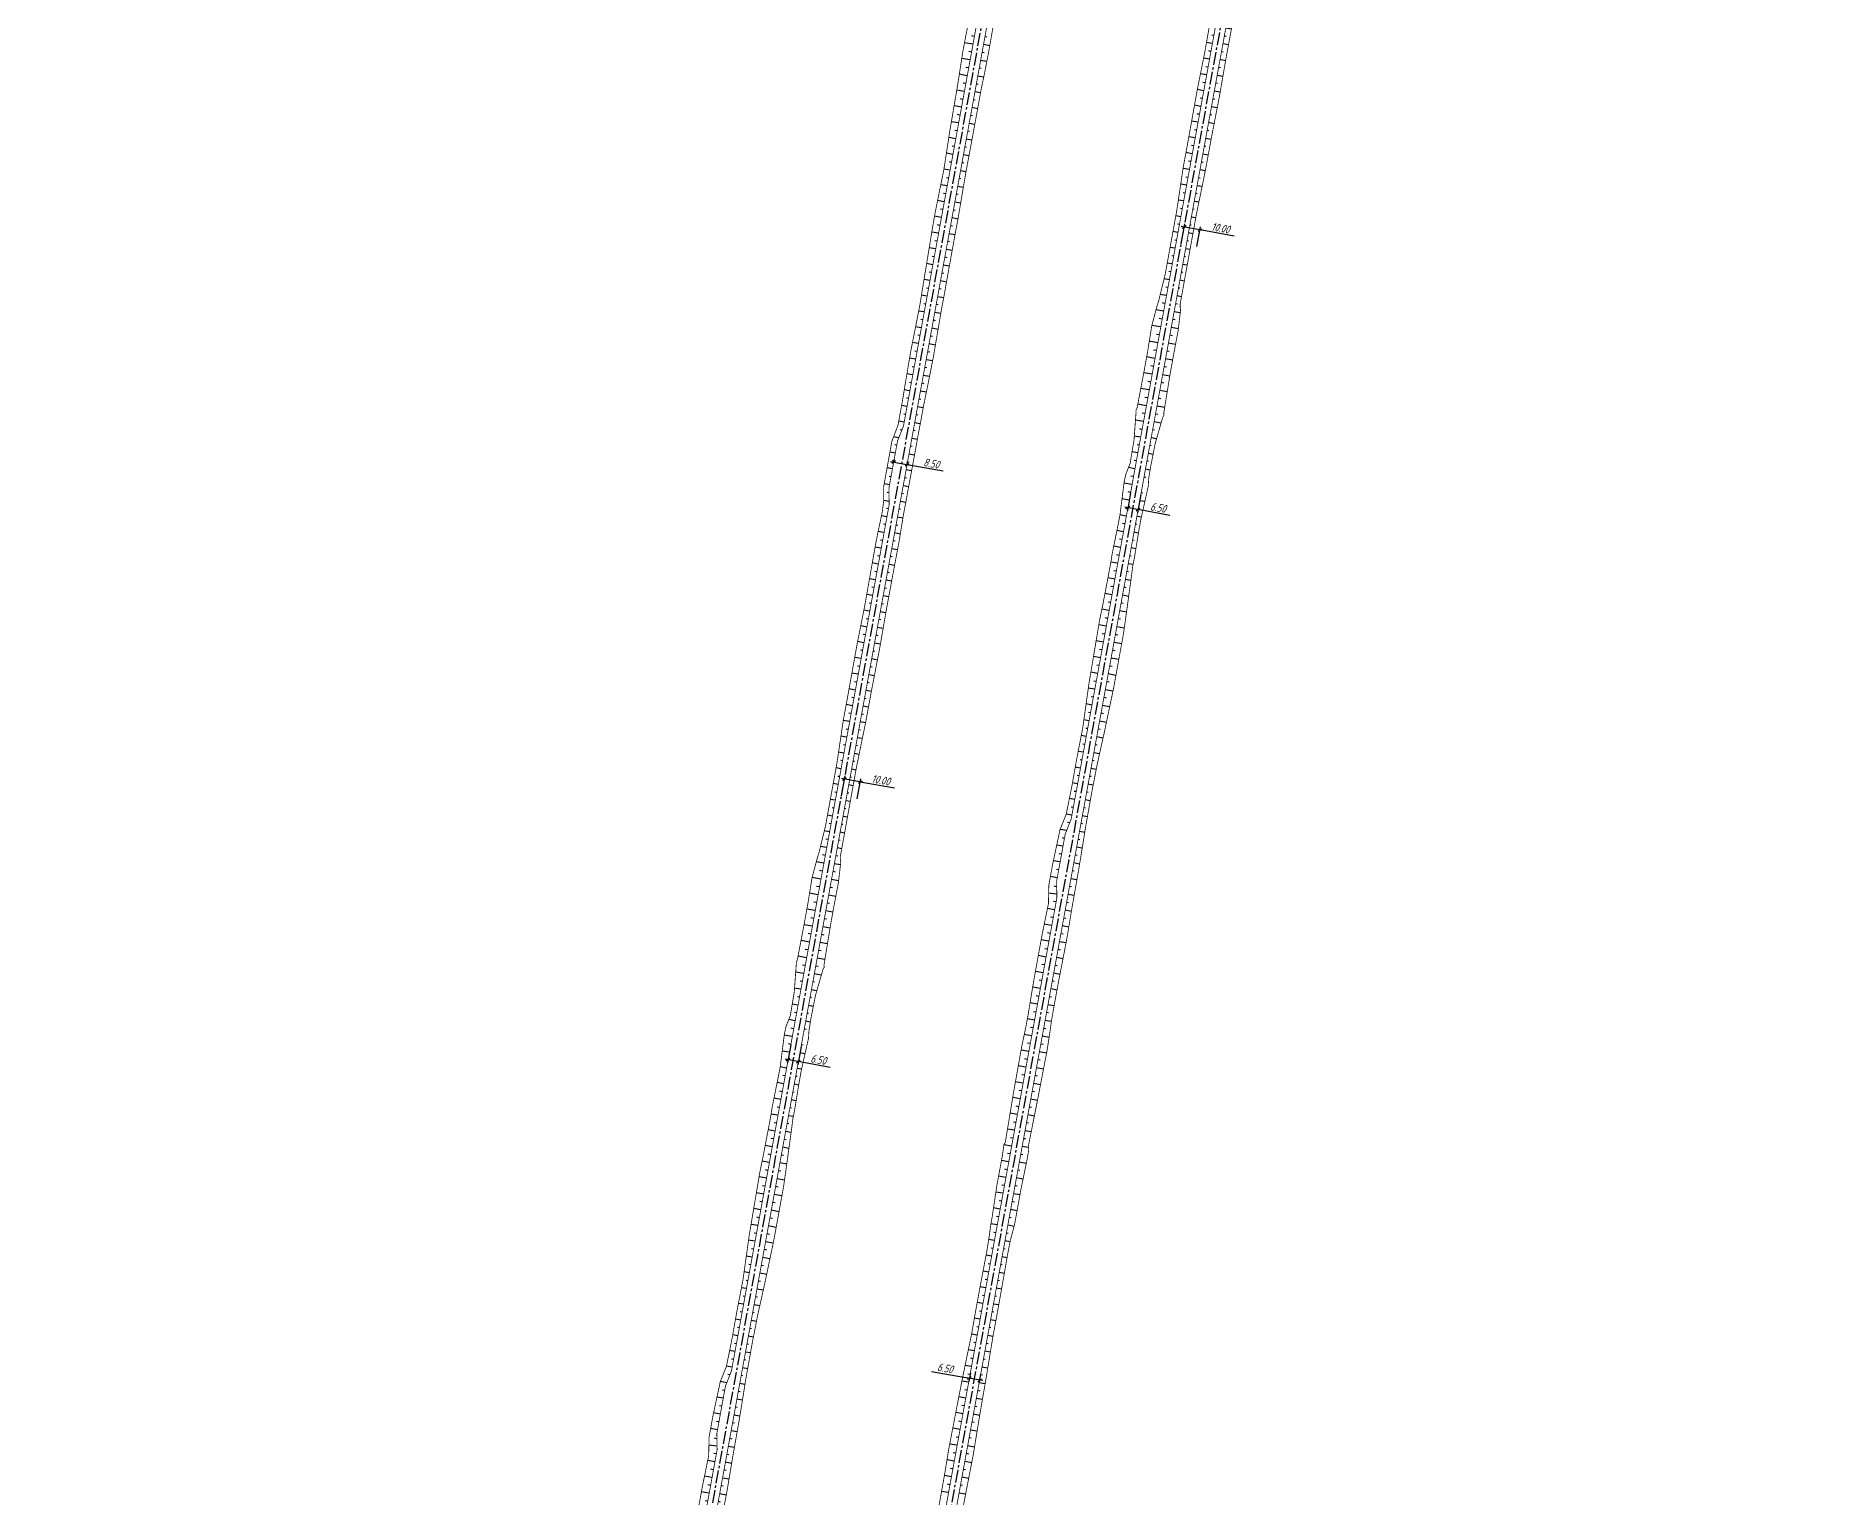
# Model space of a CAD drawing. Extents: x 5370511 to 5386565, y 1010429 to 1053793.
# Drawn here: x 5380087 to 5381201, y 1035850 to 1036763 of the extents above; entities that cross this region are included whole.
import ezdxf

# ---------------------------------------------------------------- set-up
doc = ezdxf.new("R2010")
doc.units = 0
doc.header["$PDMODE"] = 32
doc.header["$PDSIZE"] = 0.3
doc.linetypes.add('CONTI', pattern=[0])
doc.linetypes.add('осевая2', pattern=[12.5, 8, -1.5, 1.5, -1.5])
doc.layers.get('0').update_dxf_attribs({"linetype": 'CONTINUOUS'})
doc.layers.get('DEFPOINTS').update_dxf_attribs({"linetype": 'CONTINUOUS'})
for name, color, linetype in [('АД_ось', 7, 'CONTINUOUS'), ('АД_откосы', 7, 'CONTINUOUS'), ('АД_размеры', 7, 'CONTI')]:
    doc.layers.add(name, color=color, linetype=linetype)
doc.styles.add('ГОСТ', font='gost_ful.shx', dxfattribs={"oblique": 15})
doc.dimstyles.new('Модель М1000-Генплан', dxfattribs={"dimtxt": 1.25, "dimasz": 1, "dimexe": 0.5, "dimexo": 0, "dimgap": 0.5, "dimtad": 1, "dimzin": 0, "dimdsep": 46, "dimtxsty": 'ГОСТ', "dimblk": 'OBLIQUE', "dimcen": 0.09, "dimdle": 0.5, "dimaunit": 1, "dimadec": 0, "dimazin": 0, "dimtfac": 1, "dimtofl": 0, "dimtmove": 1, "dimatfit": 3, "dimldrblk": 'NONE', "dimfxl": 0.18, "dimtfill": 1, "dimtolj": 1, "dimtzin": 0, "dimarcsym": 0})

# ---------------------------------------------------------------- blocks, each defined once
blk = doc.blocks.new('_Oblique')
at = {"color": 0, "linetype": 'ByBlock', "lineweight": -2}
blk.add_line((-0.5, -0.5), (0.5, 0.5), dxfattribs=at)
blk = doc.blocks.new('*D26')
at = {"layer": 'DEFPOINTS', "color": 0, "lineweight": 15, "transparency": 16777216}
for p in [(5380670.8, 1035924.3), (5380671.4, 1035927.7), (5380677.8, 1035926.6)]:
    blk.add_point(p, dxfattribs=at)
at = {"layer": 'АД_размеры', "color": 0, "lineweight": -2, "transparency": 16777216}
for p, q in [((5380647.1, 1035928.6), (5380670.8, 1035924.3)), ((5380679.2, 1035922.8), (5380668.8, 1035924.6)), ((5380671.4, 1035927.7), (5380670.4, 1035922.3)), ((5380677.8, 1035926.6), (5380676.8, 1035921.2))]:
    blk.add_line(p, q, dxfattribs=at)
at = {"layer": 'АД_размеры', "color": 0, "lineweight": -2, "transparency": 16777216, "xscale": 2, "yscale": 2, "zscale": 2}
for p, rotation in [((5380670.8, 1035924.3), 169.6792542673981), ((5380677.2, 1035923.1), 349.6792542673981)]:
    blk.add_blockref('_Oblique', p, dxfattribs=dict(at, rotation=rotation))
at = {"layer": 'АД_размеры', "color": 0, "lineweight": 15, "transparency": 16777216, "insert": (5380655.7, 1035930.6), "char_height": 5, "attachment_point": 5, "rotation": 349.6793, "style": 'ГОСТ', "bg_fill": 3, "box_fill_scale": 1.1, "bg_fill_color": 256, "bg_fill_true_color": 13158600, "bg_fill_transparency": 0}
blk.add_mtext('\\A1;6.50', dxfattribs=at)
blk = doc.blocks.new('_None')
blk = doc.blocks.new('*D28')
at = {"layer": 'DEFPOINTS', "color": 0, "lineweight": 15, "transparency": 16777216}
for p in [(5380771.5, 1036477.4), (5380769.8, 1036468)]:
    blk.add_point(p, dxfattribs=at)
at = {"layer": 'АД_размеры', "color": 0, "lineweight": -2, "transparency": 16777216}
for p, q in [((5380771.5, 1036477.4), (5380769.5, 1036466)), ((5380777.9, 1036476.3), (5380775.9, 1036464.9)), ((5380778.2, 1036466.5), (5380767.9, 1036468.4)), ((5380796.1, 1036463.2), (5380776.2, 1036466.9))]:
    blk.add_line(p, q, dxfattribs=at)
at = {"layer": 'АД_размеры', "color": 0, "lineweight": -2, "transparency": 16777216, "xscale": 2, "yscale": 2, "zscale": 2, "rotation": 169.6792542663886}
blk.add_blockref('_Oblique', (5380769.8, 1036468), dxfattribs=at)
at = {"layer": 'АД_размеры', "color": 0, "lineweight": 15, "transparency": 16777216, "insert": (5380788.8, 1036468.1), "char_height": 5, "attachment_point": 5, "rotation": 349.6793, "style": 'ГОСТ', "bg_fill": 3, "box_fill_scale": 1.1, "bg_fill_color": 256, "bg_fill_true_color": 13158600, "bg_fill_transparency": 0}
blk.add_mtext('\\A1;6.50', dxfattribs=at)
at = {"layer": 'DEFPOINTS', "color": 0, "lineweight": 15, "transparency": 16777216}
blk.add_point((5380777.9, 1036476.3), dxfattribs=at)
at = {"layer": 'АД_размеры', "color": 0, "lineweight": -2, "transparency": 16777216, "xscale": 2, "yscale": 2, "zscale": 2, "rotation": 349.6792542663886}
blk.add_blockref('_Oblique', (5380776.2, 1036466.9), dxfattribs=at)
blk = doc.blocks.new('*D29')
at = {"layer": 'DEFPOINTS', "color": 0, "lineweight": 15, "transparency": 16777216}
for p in [(5380805, 1036643.3), (5380803.1, 1036632.9), (5380813, 1036631.1)]:
    blk.add_point(p, dxfattribs=at)
at = {"layer": 'АД_размеры', "color": 0, "lineweight": -2, "transparency": 16777216}
for p, q in [((5380803.1, 1036632.9), (5380805.4, 1036645.3)), ((5380816.8, 1036641.1), (5380803.1, 1036643.7)), ((5380813, 1036631.1), (5380815.2, 1036643.5)), ((5380836.2, 1036637.6), (5380814.9, 1036641.5))]:
    blk.add_line(p, q, dxfattribs=at)
at = {"layer": 'АД_размеры', "color": 0, "lineweight": -2, "transparency": 16777216, "xscale": 2, "yscale": 2, "zscale": 2, "rotation": 169.6792542670765}
blk.add_blockref('_Oblique', (5380805, 1036643.3), dxfattribs=at)
at = {"layer": 'АД_размеры', "color": 0, "lineweight": 15, "transparency": 16777216, "insert": (5380827.8, 1036642.7), "char_height": 5, "attachment_point": 5, "rotation": 349.6793, "style": 'ГОСТ', "bg_fill": 3, "box_fill_scale": 1.1, "bg_fill_color": 256, "bg_fill_true_color": 13158600, "bg_fill_transparency": 0}
blk.add_mtext('\\A1;10.00', dxfattribs=at)
at = {"layer": 'АД_размеры', "color": 0, "lineweight": -2, "transparency": 16777216, "xscale": 2, "yscale": 2, "zscale": 2, "rotation": 349.6792542670765}
blk.add_blockref('_Oblique', (5380814.9, 1036641.5), dxfattribs=at)
blk = doc.blocks.new('*D30')
at = {"layer": 'DEFPOINTS', "color": 0, "lineweight": 15, "transparency": 16777216}
for p in [(5380835.8, 1036841.3), (5380844.1, 1036839.7), (5380844.1, 1036839.7)]:
    blk.add_point(p, dxfattribs=at)
at = {"layer": 'АД_размеры', "color": 0, "lineweight": -2, "transparency": 16777216}
for p, q in [((5380835.8, 1036841.3), (5380836.1, 1036843.2)), ((5380833.8, 1036841.6), (5380846.1, 1036839.4)), ((5380844.1, 1036839.7), (5380844.5, 1036841.7)), ((5380866.7, 1036835.6), (5380844.1, 1036839.7))]:
    blk.add_line(p, q, dxfattribs=at)
at = {"layer": 'АД_размеры', "color": 0, "lineweight": -2, "transparency": 16777216, "xscale": 2, "yscale": 2, "zscale": 2}
for p, rotation in [((5380835.8, 1036841.3), 169.679254267393), ((5380844.1, 1036839.7), 349.679254267393)]:
    blk.add_blockref('_Oblique', p, dxfattribs=dict(at, rotation=rotation))
at = {"layer": 'АД_размеры', "color": 0, "lineweight": 15, "transparency": 16777216, "insert": (5380859.4, 1036840.5), "char_height": 5, "attachment_point": 5, "rotation": 349.6793, "style": 'ГОСТ', "bg_fill": 3, "box_fill_scale": 1.1, "bg_fill_color": 256, "bg_fill_true_color": 13158600, "bg_fill_transparency": 0}
blk.add_mtext('\\A1;8.50', dxfattribs=at)
blk = doc.blocks.new('ад_откосы')
at = {"layer": 'АД_ось', "color": 253, "linetype": 'осевая2'}
blk.add_lwpolyline([(5380299.712, 1034369.147), (5380299.712, 1034473.396), (5380299.712, 1034473.396, -0.15024045), (5380325.616, 1034557.659), (5380325.616, 1034557.659), (5380443.947, 1034731.93), (5380443.947, 1034731.93, 0.1044696), (5380467.424, 1034789.318), (5380467.424, 1034789.318), (5381039.51, 1037930.841), (5381039.51, 1037930.841, -0.41477634), (5381074.457, 1037954.97), (5381074.457, 1037954.97), (5382316.151, 1037726.387)], format="xyb", dxfattribs=at)
at = {"layer": 'АД_откосы', "color": 253, "const_width": 0.5}
for points in [[(5380644.849, 1035781.761), (5380725.47, 1036224.48), (5380725.294, 1036234.677), (5380730.669, 1036264.191), (5380734.428, 1036273.671), (5380832.966, 1036814.772), (5380832.789, 1036824.969), (5380838.164, 1036854.483), (5380841.923, 1036863.963), (5380940.461, 1037405.064), (5380940.285, 1037415.261), (5380945.659, 1037444.776), (5380949.419, 1037454.255), (5381036.313, 1037931.423, -0.41477634), (5381075.045, 1037958.167), (5381141.728, 1037945.891), (5381151.925, 1037946.047), (5381181.429, 1037940.616), (5381190.901, 1037936.839), (5381731.812, 1037837.262), (5381742.009, 1037837.419), (5381771.513, 1037831.987), (5381780.986, 1037828.21), (5382316.738, 1037729.576)], [(5380302.962, 1034369.147), (5380302.962, 1034473.396, -0.15024045), (5380328.304, 1034555.833), (5380446.636, 1034730.104, 0.1044696), (5380470.621, 1034788.736), (5381042.708, 1037930.259, -0.41477634), (5381073.868, 1037951.774), (5382315.561, 1037723.184)]]:
    blk.add_lwpolyline(points, format="xyb", dxfattribs=at)
for points in [[(5380663.963, 1035828.702), (5380670.744, 1035863.785), (5380673.087, 1035875.759), (5380677.521, 1035902.843), (5380681.015, 1035922.902), (5380685.389, 1035949.61), (5380687.743, 1035962.334), (5380691.264, 1035982.022), (5380694.626, 1036001.373), (5380696.365, 1036010.275), (5380698.873, 1036019.627), (5380699.364, 1036022.17), (5380702.921, 1036041.831), (5380706.77, 1036060.514), (5380707.755, 1036066.067), (5380707.879, 1036067.285), (5380707.587, 1036069.066), (5380713.664, 1036099.551), (5380719.307, 1036128.813), (5380719.344, 1036129.009), (5380721.193, 1036141.063), (5380722.109, 1036147.717), (5380724.113, 1036159), (5380726.436, 1036171.7), (5380731.525, 1036197.942), (5380734.88, 1036218.026), (5380739.243, 1036242.897), (5380741.637, 1036257.454), (5380743.198, 1036267.486), (5380747.784, 1036293.201), (5380748.476, 1036296.5), (5380750.728, 1036308.176), (5380755.157, 1036327.983), (5380760.939, 1036355.583), (5380767.108, 1036389.548), (5380769.34, 1036405.526), (5380769.411, 1036406.011), (5380772.187, 1036426.252), (5380772.824, 1036431.421), (5380773.793, 1036436.164), (5380776.784, 1036454.342), (5380777.983, 1036461.036), (5380782.539, 1036481.389), (5380782.542, 1036481.5), (5380782.857, 1036486.393), (5380783.982, 1036493.324), (5380786.877, 1036508.114), (5380791.617, 1036524.541), (5380792.384, 1036525.824), (5380792.232, 1036527.173), (5380796.364, 1036552.421), (5380798.333, 1036563.325), (5380801.251, 1036578.792), (5380802.726, 1036591.555), (5380802.475, 1036593.196), (5380802.487, 1036595.207), (5380812.588, 1036651.111), (5380818.067, 1036677.802), (5380820.335, 1036689.993), (5380821.794, 1036697.981), (5380827.204, 1036726.005), (5380831.233, 1036749.361), (5380834.871, 1036769.027), (5380839.16, 1036791.817), (5380841.776, 1036807.909), (5380849.165, 1036847.74), (5380850.671, 1036856.136), (5380854.596, 1036877.285), (5380856.545, 1036886.688), (5380860.513, 1036906.66), (5380865.61, 1036936.601), (5380867.4, 1036946.064), (5380868.946, 1036954.798), (5380874.399, 1036985.081), (5380876.07, 1036993.935), (5380880.794, 1037021.911), (5380883.661, 1037037.205), (5380885.015, 1037044.5), (5380890.472, 1037074.336), (5380892.37, 1037083.453), (5380894.831, 1037095.995), (5380899.618, 1037123.157)], [(5380649.462, 1035831.343), (5380655.718, 1035866.522), (5380657.655, 1035878.57), (5380657.723, 1035879.004), (5380662.8, 1035905.524), (5380666.716, 1035925.506), (5380672.213, 1035952.01), (5380674.429, 1035964.759), (5380678.048, 1035984.429), (5380681.718, 1036003.723), (5380683.131, 1036012.685), (5380684.48, 1036022.248), (5380685, 1036024.786), (5380687.949, 1036044.558), (5380691.4, 1036063.313), (5380692.217, 1036068.897), (5380692.333, 1036070.116), (5380693.255, 1036071.676), (5380698.311, 1036102.346), (5380703.546, 1036131.683), (5380706.094, 1036143.813), (5380707.352, 1036150.404), (5380709.193, 1036161.717), (5380711.332, 1036174.45), (5380716.117, 1036200.749), (5380720.192, 1036220.701), (5380720.435, 1036232.299), (5380722.755, 1036245.063), (5380727.443, 1036266.991), (5380731.288, 1036276.547), (5380735.122, 1036295.507), (5380735.67, 1036298.832), (5380737.759, 1036310.537), (5380741.607, 1036330.45), (5380745.528, 1036358.39), (5380752.099, 1036397.485), (5380754.317, 1036408.262), (5380754.413, 1036408.743), (5380758.232, 1036428.793), (5380759.176, 1036433.906), (5380759.915, 1036438.691), (5380763.571, 1036456.749), (5380764.877, 1036463.423), (5380767.49, 1036484.13), (5380767.51, 1036484.238), (5380768.567, 1036488.995), (5380771.208, 1036495.65), (5380773.675, 1036510.519), (5380774.916, 1036527.582), (5380774.918, 1036529.005), (5380775.544, 1036530.212), (5380780.317, 1036555.344), (5380782.281, 1036566.248), (5380784.78, 1036581.792), (5380788.104, 1036594.217), (5380789.165, 1036597.633), (5380793.174, 1036613.989), (5380800.323, 1036653.345), (5380804.337, 1036680.302), (5380806.604, 1036692.493), (5380813.089, 1036728.575), (5380817.728, 1036751.82), (5380821.216, 1036771.514), (5380824.608, 1036790.859), (5380825.324, 1036794.337), (5380828.648, 1036810.3), (5380829.467, 1036816.487), (5380829.53, 1036826.018), (5380834.618, 1036854.198), (5380838.475, 1036864.365), (5380841.275, 1036879.711), (5380842.819, 1036889.187), (5380846.188, 1036909.269), (5380852.07, 1036939.067), (5380855.044, 1036957.33), (5380860.029, 1036987.698), (5380861.572, 1036996.575), (5380867.177, 1037024.391), (5380869.557, 1037039.774), (5380870.659, 1037047.115), (5380875.766, 1037077.014), (5380879.154, 1037098.85), (5380879.2, 1037099.065), (5380884.384, 1037125.931)]]:
    blk.add_lwpolyline(points, dxfattribs=at)
at = {"layer": 'АД_откосы', "color": 253}
for points in [[(5380885.22, 1037102.33), (5380880.013, 1037103.279)], [(5380886.116, 1037107.249), (5380884.38, 1037107.565)], [(5380891.814, 1037102.262), (5380895.808, 1037101.535)], [(5380892.71, 1037107.181), (5380894.041, 1037106.939)], [(5380883.428, 1037092.492), (5380878.312, 1037093.424)], [(5380882.532, 1037087.573), (5380880.913, 1037087.868)], [(5380884.324, 1037097.411), (5380882.619, 1037097.722)], [(5380889.127, 1037087.505), (5380890.398, 1037087.274)], [(5380890.023, 1037092.424), (5380893.989, 1037091.702)], [(5380890.919, 1037097.343), (5380892.241, 1037097.102)], [(5380881.637, 1037082.654), (5380876.778, 1037083.539)], [(5380880.741, 1037077.735), (5380879.19, 1037078.017)], [(5380887.335, 1037077.667), (5380888.543, 1037077.447)], [(5380888.231, 1037082.586), (5380892.045, 1037081.891)], [(5380879.845, 1037072.816), (5380875.194, 1037073.663)], [(5380878.949, 1037067.897), (5380877.435, 1037068.172)], [(5380885.544, 1037067.829), (5380886.748, 1037067.609)], [(5380886.44, 1037072.748), (5380890.061, 1037072.088)], [(5380876.262, 1037053.139), (5380871.826, 1037053.947)], [(5380878.053, 1037062.978), (5380873.51, 1037063.805)], [(5380877.157, 1037058.058), (5380875.679, 1037058.328)], [(5380883.752, 1037057.991), (5380884.954, 1037057.772)], [(5380884.648, 1037062.91), (5380888.262, 1037062.251)], [(5380874.47, 1037043.301), (5380870.203, 1037044.078)], [(5380875.366, 1037048.22), (5380873.943, 1037048.479)], [(5380881.065, 1037043.233), (5380884.659, 1037042.579)], [(5380881.96, 1037048.152), (5380883.158, 1037047.934)], [(5380882.856, 1037053.071), (5380886.463, 1037052.415)], [(5380872.678, 1037033.463), (5380868.693, 1037034.189)], [(5380873.574, 1037038.382), (5380872.246, 1037038.624)], [(5380879.273, 1037033.395), (5380882.825, 1037032.748)], [(5380880.169, 1037038.314), (5380881.353, 1037038.098)], [(5380870.887, 1037023.625), (5380867.159, 1037024.303)], [(5380871.783, 1037028.544), (5380870.54, 1037028.77)], [(5380877.481, 1037023.557), (5380880.983, 1037022.919)], [(5380878.377, 1037028.476), (5380879.544, 1037028.263)], [(5380869.095, 1037013.787), (5380865.184, 1037014.499)], [(5380868.199, 1037008.867), (5380866.834, 1037009.116)], [(5380869.991, 1037018.706), (5380868.687, 1037018.943)], [(5380875.69, 1037013.719), (5380879.3, 1037013.061)], [(5380876.585, 1037018.638), (5380877.789, 1037018.419)], [(5380867.303, 1037003.948), (5380863.208, 1037004.694)], [(5380866.408, 1036999.029), (5380864.996, 1036999.286)], [(5380873.002, 1036998.961), (5380874.286, 1036998.728)], [(5380873.898, 1037003.88), (5380877.635, 1037003.2)], [(5380874.794, 1037008.8), (5380876.039, 1037008.573)], [(5380865.512, 1036994.11), (5380861.277, 1036994.881)], [(5380864.616, 1036989.191), (5380863.239, 1036989.442)], [(5380871.21, 1036989.123), (5380872.478, 1036988.892)], [(5380872.106, 1036994.042), (5380875.958, 1036993.341)], [(5380863.72, 1036984.272), (5380859.59, 1036985.024)], [(5380862.824, 1036979.353), (5380861.505, 1036979.593)], [(5380869.419, 1036979.285), (5380870.693, 1036979.053)], [(5380870.315, 1036984.204), (5380874.116, 1036983.512)], [(5380860.137, 1036964.596), (5380856.35, 1036965.285)], [(5380861.928, 1036974.434), (5380857.97, 1036975.155)], [(5380861.033, 1036969.515), (5380859.77, 1036969.745)], [(5380866.731, 1036964.528), (5380870.572, 1036963.828)], [(5380867.627, 1036969.447), (5380868.907, 1036969.214)], [(5380868.523, 1036974.366), (5380872.344, 1036973.67)], [(5380858.345, 1036954.757), (5380854.732, 1036955.415)], [(5380859.241, 1036959.676), (5380858.037, 1036959.896)], [(5380864.94, 1036954.69), (5380868.802, 1036953.986)], [(5380865.836, 1036959.608), (5380867.123, 1036959.374)], [(5380856.553, 1036944.919), (5380853.125, 1036945.544)], [(5380857.449, 1036949.838), (5380856.306, 1036950.046)], [(5380863.148, 1036944.851), (5380867.037, 1036944.143)], [(5380864.044, 1036949.77), (5380865.34, 1036949.534)], [(5380854.762, 1036935.081), (5380851.404, 1036935.692)], [(5380855.658, 1036940), (5380854.539, 1036940.204)], [(5380861.356, 1036935.013), (5380865.22, 1036934.31)], [(5380862.252, 1036939.932), (5380863.54, 1036939.698)], [(5380852.97, 1036925.243), (5380849.468, 1036925.881)], [(5380852.074, 1036920.324), (5380850.858, 1036920.545)], [(5380853.866, 1036930.162), (5380852.698, 1036930.374)], [(5380858.669, 1036920.256), (5380860.032, 1036920.008)], [(5380859.565, 1036925.175), (5380863.541, 1036924.451)], [(5380860.461, 1036930.094), (5380861.786, 1036929.853)], [(5380851.179, 1036915.405), (5380847.531, 1036916.069)], [(5380850.283, 1036910.486), (5380849.047, 1036910.711)], [(5380856.877, 1036910.418), (5380858.261, 1036910.166)], [(5380857.773, 1036915.337), (5380861.863, 1036914.592)], [(5380849.387, 1036905.566), (5380845.68, 1036906.241)], [(5380848.491, 1036900.647), (5380847.301, 1036900.864)], [(5380855.086, 1036900.579), (5380856.417, 1036900.337)], [(5380855.981, 1036905.499), (5380860.132, 1036904.743)], [(5380845.804, 1036885.89), (5380842.383, 1036886.513)], [(5380847.595, 1036895.728), (5380844.026, 1036896.378)], [(5380846.699, 1036890.809), (5380845.559, 1036891.017)], [(5380853.294, 1036890.741), (5380854.568, 1036890.509)], [(5380854.19, 1036895.66), (5380858.183, 1036894.933)], [(5380844.012, 1036876.052), (5380840.717, 1036876.652)], [(5380844.908, 1036880.971), (5380843.809, 1036881.171)], [(5380850.606, 1036875.984), (5380854.232, 1036875.324)], [(5380851.502, 1036880.903), (5380852.711, 1036880.683)], [(5380852.398, 1036885.822), (5380856.221, 1036885.126)], [(5380842.22, 1036866.214), (5380838.922, 1036866.814)], [(5380843.116, 1036871.133), (5380842.017, 1036871.333)], [(5380848.815, 1036866.146), (5380852.408, 1036865.492)], [(5380849.711, 1036871.065), (5380850.908, 1036870.847)], [(5380839.082, 1036856.557), (5380835.753, 1036857.164)], [(5380840.945, 1036861.364), (5380839.836, 1036861.566)], [(5380847.023, 1036856.308), (5380850.586, 1036855.659)], [(5380847.919, 1036861.227), (5380849.107, 1036861.01)], [(5380836.778, 1036846.876), (5380833.346, 1036847.501)], [(5380835.883, 1036841.957), (5380834.752, 1036842.163)], [(5380837.674, 1036851.795), (5380836.53, 1036852.003)], [(5380845.232, 1036846.469), (5380848.808, 1036845.818)], [(5380846.127, 1036851.389), (5380847.32, 1036851.171)], [(5380834.987, 1036837.038), (5380831.595, 1036837.655)], [(5380834.091, 1036832.118), (5380832.974, 1036832.322)], [(5380842.544, 1036831.712), (5380843.715, 1036831.499)], [(5380843.44, 1036836.631), (5380846.984, 1036835.986)], [(5380844.336, 1036841.55), (5380845.517, 1036841.335)], [(5380833.195, 1036827.2), (5380829.844, 1036827.81)], [(5380832.729, 1036822.202), (5380831.625, 1036822.403)], [(5380840.752, 1036821.874), (5380841.912, 1036821.663)], [(5380841.648, 1036826.793), (5380845.16, 1036826.153)], [(5380832.912, 1036816.642), (5380829.468, 1036817.245)], [(5380832.366, 1036812.104), (5380831.251, 1036812.307)], [(5380838.961, 1036812.036), (5380840.12, 1036811.825)], [(5380839.857, 1036816.955), (5380843.336, 1036816.321)], [(5380829.679, 1036797.346), (5380826.087, 1036798)], [(5380831.47, 1036807.185), (5380828.126, 1036807.794)], [(5380830.575, 1036802.265), (5380829.377, 1036802.484)], [(5380837.169, 1036802.198), (5380838.391, 1036801.975)], [(5380838.065, 1036807.117), (5380841.544, 1036806.483)], [(5380827.887, 1036787.508), (5380824.14, 1036788.19)], [(5380828.783, 1036792.427), (5380827.534, 1036792.655)], [(5380834.482, 1036787.44), (5380838.208, 1036786.762)], [(5380835.377, 1036792.359), (5380836.62, 1036792.133)], [(5380836.273, 1036797.278), (5380839.939, 1036796.611)], [(5380826.095, 1036777.67), (5380822.413, 1036778.341)], [(5380826.991, 1036782.589), (5380825.764, 1036782.813)], [(5380832.69, 1036777.602), (5380836.359, 1036776.934)], [(5380833.586, 1036782.521), (5380834.809, 1036782.298)], [(5380824.304, 1036767.832), (5380820.681, 1036768.491)], [(5380825.2, 1036772.751), (5380823.992, 1036772.971)], [(5380830.898, 1036767.764), (5380834.515, 1036767.105)], [(5380831.794, 1036772.683), (5380833, 1036772.463)], [(5380822.512, 1036757.994), (5380818.937, 1036758.645)], [(5380821.616, 1036753.074), (5380820.418, 1036753.293)], [(5380823.408, 1036762.913), (5380822.216, 1036763.13)], [(5380828.211, 1036753.007), (5380829.406, 1036752.789)], [(5380829.107, 1036757.926), (5380832.697, 1036757.272)], [(5380830.002, 1036762.845), (5380831.199, 1036762.627)], [(5380820.72, 1036748.155), (5380817.127, 1036748.81)], [(5380819.825, 1036743.236), (5380818.572, 1036743.465)], [(5380826.419, 1036743.168), (5380827.645, 1036742.945)], [(5380827.315, 1036748.087), (5380830.901, 1036747.434)], [(5380818.929, 1036738.317), (5380815.17, 1036739.002)], [(5380818.033, 1036733.398), (5380816.725, 1036733.636)], [(5380824.627, 1036733.33), (5380825.884, 1036733.101)], [(5380825.523, 1036738.249), (5380829.201, 1036737.58)], [(5380817.137, 1036728.479), (5380813.212, 1036729.194)], [(5380816.241, 1036723.56), (5380814.937, 1036723.798)], [(5380822.836, 1036723.492), (5380824.069, 1036723.267)], [(5380823.732, 1036728.411), (5380827.5, 1036727.725)], [(5380813.554, 1036708.803), (5380809.663, 1036709.511)], [(5380815.345, 1036718.641), (5380811.432, 1036719.354)], [(5380814.45, 1036713.722), (5380813.153, 1036713.958)], [(5380820.148, 1036708.735), (5380823.744, 1036708.08)], [(5380821.044, 1036713.654), (5380822.243, 1036713.436)], [(5380821.94, 1036718.573), (5380825.639, 1036717.899)], [(5380811.762, 1036698.965), (5380807.894, 1036699.669)], [(5380812.658, 1036703.884), (5380811.369, 1036704.118)], [(5380818.357, 1036698.897), (5380821.848, 1036698.261)], [(5380819.253, 1036703.816), (5380820.416, 1036703.604)], [(5380809.971, 1036689.126), (5380806.109, 1036689.83)], [(5380810.866, 1036694.045), (5380809.579, 1036694.28)], [(5380816.565, 1036689.058), (5380820.044, 1036688.425)], [(5380817.461, 1036693.977), (5380818.62, 1036693.766)], [(5380808.179, 1036679.288), (5380804.292, 1036679.996)], [(5380809.075, 1036684.207), (5380807.779, 1036684.443)], [(5380814.773, 1036679.22), (5380818.214, 1036678.594)], [(5380815.669, 1036684.139), (5380816.816, 1036683.931)], [(5380806.387, 1036669.45), (5380802.818, 1036670.1)], [(5380805.491, 1036664.531), (5380804.408, 1036664.728)], [(5380807.283, 1036674.369), (5380806.093, 1036674.586)], [(5380812.086, 1036664.463), (5380813.091, 1036664.28)], [(5380812.982, 1036669.382), (5380816.217, 1036668.793)], [(5380813.878, 1036674.301), (5380814.956, 1036674.105)], [(5380804.596, 1036659.612), (5380801.344, 1036660.204)], [(5380803.7, 1036654.693), (5380802.69, 1036654.876)], [(5380810.294, 1036654.625), (5380811.242, 1036654.452)], [(5380811.19, 1036659.544), (5380814.206, 1036658.994)], [(5380802.804, 1036649.773), (5380799.774, 1036650.325)], [(5380801.908, 1036644.854), (5380800.9, 1036645.038)], [(5380808.503, 1036644.786), (5380809.454, 1036644.613)], [(5380809.398, 1036649.706), (5380812.24, 1036649.188)], [(5380799.221, 1036630.097), (5380796.2, 1036630.647)], [(5380801.012, 1036639.935), (5380797.987, 1036640.486)], [(5380800.116, 1036635.016), (5380799.109, 1036635.2)], [(5380806.711, 1036634.948), (5380807.667, 1036634.774)], [(5380807.607, 1036639.868), (5380810.462, 1036639.347)], [(5380797.429, 1036620.259), (5380794.412, 1036620.808)], [(5380798.325, 1036625.178), (5380797.319, 1036625.361)], [(5380804.023, 1036620.191), (5380806.907, 1036619.666)], [(5380804.919, 1036625.11), (5380805.88, 1036624.935)], [(5380805.815, 1036630.029), (5380808.684, 1036629.507)], [(5380795.637, 1036610.421), (5380792.442, 1036611.003)], [(5380796.533, 1036615.34), (5380795.468, 1036615.534)], [(5380802.232, 1036610.353), (5380805.129, 1036609.825)], [(5380803.128, 1036615.272), (5380804.093, 1036615.096)], [(5380793.846, 1036600.582), (5380790.057, 1036601.272)], [(5380794.741, 1036605.502), (5380793.479, 1036605.732)], [(5380800.44, 1036600.515), (5380803.351, 1036599.985)], [(5380801.336, 1036605.434), (5380802.306, 1036605.257)], [(5380792.054, 1036590.744), (5380787.402, 1036591.592)], [(5380791.158, 1036585.825), (5380789.34, 1036586.156)], [(5380792.95, 1036595.664), (5380791.399, 1036595.946)], [(5380798.649, 1036590.676), (5380802.542, 1036589.967)], [(5380799.544, 1036595.596), (5380800.842, 1036595.359)], [(5380790.262, 1036580.906), (5380784.809, 1036581.899)], [(5380789.367, 1036575.987), (5380787.613, 1036576.306)], [(5380795.961, 1036575.919), (5380797.481, 1036575.642)], [(5380796.857, 1036580.838), (5380801.392, 1036580.012)], [(5380797.753, 1036585.757), (5380799.265, 1036585.482)], [(5380788.471, 1036571.068), (5380783.21, 1036572.026)], [(5380787.575, 1036566.149), (5380785.864, 1036566.461)], [(5380794.169, 1036566.081), (5380795.676, 1036565.807)], [(5380795.065, 1036571), (5380799.624, 1036570.17)], [(5380786.679, 1036561.23), (5380781.545, 1036562.165)], [(5380785.783, 1036556.311), (5380784.069, 1036556.623)], [(5380792.378, 1036556.243), (5380793.9, 1036555.966)], [(5380793.274, 1036561.162), (5380797.794, 1036560.339)], [(5380783.096, 1036541.553), (5380777.878, 1036542.504)], [(5380784.887, 1036551.392), (5380779.744, 1036552.328)], [(5380783.992, 1036546.473), (5380782.252, 1036546.789)], [(5380789.69, 1036541.485), (5380794.433, 1036540.622)], [(5380790.586, 1036546.405), (5380792.167, 1036546.117)], [(5380791.482, 1036551.324), (5380796.048, 1036550.492)], [(5380781.304, 1036531.715), (5380776.012, 1036532.679)], [(5380782.2, 1036536.634), (5380780.436, 1036536.956)], [(5380787.899, 1036531.647), (5380792.818, 1036530.752)], [(5380788.794, 1036536.566), (5380790.434, 1036536.268)], [(5380779.512, 1036521.877), (5380774.567, 1036522.778)], [(5380780.408, 1036526.796), (5380778.76, 1036527.096)], [(5380786.107, 1036521.809), (5380790.593, 1036520.992)], [(5380787.003, 1036526.728), (5380788.498, 1036526.456)], [(5380777.721, 1036512.039), (5380773.837, 1036512.746)], [(5380778.617, 1036516.958), (5380777.322, 1036517.194)], [(5380784.315, 1036511.971), (5380787.806, 1036511.335)], [(5380785.211, 1036516.89), (5380786.375, 1036516.678)], [(5380775.929, 1036502.201), (5380772.401, 1036502.843)], [(5380775.033, 1036497.281), (5380773.717, 1036497.521)], [(5380776.825, 1036507.12), (5380775.649, 1036507.334)], [(5380781.628, 1036497.214), (5380782.626, 1036497.032)], [(5380782.524, 1036502.133), (5380785.597, 1036501.573)], [(5380783.419, 1036507.052), (5380784.444, 1036506.865)], [(5380774.137, 1036492.363), (5380770.189, 1036493.082)], [(5380773.242, 1036487.443), (5380771.593, 1036487.744)], [(5380779.836, 1036487.376), (5380781.043, 1036487.156)], [(5380780.732, 1036492.295), (5380783.726, 1036491.749)], [(5380772.346, 1036482.524), (5380767.401, 1036483.425)], [(5380771.45, 1036477.605), (5380769.981, 1036477.873)], [(5380778.045, 1036477.537), (5380779.142, 1036477.337)], [(5380768.763, 1036462.848), (5380764.893, 1036463.553)], [(5380770.554, 1036472.686), (5380766.147, 1036473.489)], [(5380769.658, 1036467.767), (5380768.368, 1036468.002)], [(5380776.253, 1036467.699), (5380777.219, 1036467.523)], [(5380777.149, 1036472.618), (5380780.442, 1036472.018)], [(5380766.971, 1036453.01), (5380762.962, 1036453.74)], [(5380767.867, 1036457.929), (5380766.53, 1036458.172)], [(5380773.565, 1036452.942), (5380776.467, 1036452.413)], [(5380774.461, 1036457.861), (5380775.428, 1036457.685)], [(5380775.357, 1036462.78), (5380778.255, 1036462.252)], [(5380765.179, 1036443.172), (5380760.977, 1036443.937)], [(5380766.075, 1036448.091), (5380764.674, 1036448.346)], [(5380771.774, 1036443.104), (5380774.843, 1036442.545)], [(5380772.67, 1036448.023), (5380773.693, 1036447.837)], [(5380763.388, 1036433.333), (5380759.205, 1036434.095)], [(5380764.283, 1036438.252), (5380762.889, 1036438.506)], [(5380769.982, 1036433.265), (5380773.085, 1036432.7)], [(5380770.878, 1036438.184), (5380771.912, 1036437.996)], [(5380761.596, 1036423.495), (5380757.369, 1036424.265)], [(5380762.492, 1036428.414), (5380761.083, 1036428.671)], [(5380768.19, 1036423.427), (5380771.712, 1036422.786)], [(5380769.086, 1036428.346), (5380770.26, 1036428.133)], [(5380759.804, 1036413.657), (5380755.498, 1036414.441)], [(5380758.908, 1036408.738), (5380757.427, 1036409.008)], [(5380760.7, 1036418.576), (5380759.265, 1036418.837)], [(5380765.503, 1036408.67), (5380766.961, 1036408.405)], [(5380766.399, 1036413.589), (5380770.352, 1036412.869)], [(5380767.295, 1036418.508), (5380768.612, 1036418.268)], [(5380758.013, 1036403.819), (5380753.569, 1036404.628)], [(5380757.117, 1036398.9), (5380755.593, 1036399.177)], [(5380763.711, 1036398.832), (5380765.305, 1036398.542)], [(5380764.607, 1036403.751), (5380768.981, 1036402.954)], [(5380756.221, 1036393.981), (5380751.65, 1036394.813)], [(5380755.325, 1036389.061), (5380753.846, 1036389.331)], [(5380761.92, 1036388.994), (5380763.562, 1036388.695)], [(5380762.815, 1036393.913), (5380767.596, 1036393.042)], [(5380752.638, 1036374.304), (5380748.335, 1036375.088)], [(5380754.429, 1036384.142), (5380749.992, 1036384.95)], [(5380753.533, 1036379.223), (5380752.099, 1036379.484)], [(5380760.128, 1036379.155), (5380761.772, 1036378.856)], [(5380761.024, 1036384.074), (5380765.951, 1036383.177)], [(5380750.846, 1036364.466), (5380746.677, 1036365.225)], [(5380751.742, 1036369.385), (5380750.352, 1036369.638)], [(5380757.441, 1036364.398), (5380762.377, 1036363.499)], [(5380758.336, 1036369.317), (5380759.982, 1036369.018)], [(5380759.232, 1036374.236), (5380764.164, 1036373.338)], [(5380749.054, 1036354.628), (5380745.101, 1036355.348)], [(5380749.95, 1036359.547), (5380748.633, 1036359.787)], [(5380755.649, 1036354.56), (5380760.538, 1036353.67)], [(5380756.545, 1036359.479), (5380758.174, 1036359.182)], [(5380747.263, 1036344.79), (5380743.71, 1036345.437)], [(5380748.159, 1036349.709), (5380746.974, 1036349.924)], [(5380753.857, 1036344.722), (5380758.487, 1036343.879)], [(5380754.753, 1036349.641), (5380756.296, 1036349.36)], [(5380745.471, 1036334.951), (5380742.319, 1036335.525)], [(5380744.575, 1036330.032), (5380743.576, 1036330.214)], [(5380746.367, 1036339.871), (5380745.316, 1036340.062)], [(5380751.17, 1036329.964), (5380752.523, 1036329.718)], [(5380752.066, 1036334.884), (5380756.436, 1036334.088)], [(5380752.961, 1036339.803), (5380754.418, 1036339.537)], [(5380743.679, 1036325.113), (5380740.681, 1036325.659)], [(5380742.784, 1036320.194), (5380741.749, 1036320.383)], [(5380749.378, 1036320.126), (5380750.601, 1036319.904)], [(5380750.274, 1036325.045), (5380754.335, 1036324.306)], [(5380741.888, 1036315.275), (5380738.784, 1036315.84)], [(5380740.992, 1036310.356), (5380739.944, 1036310.547)], [(5380747.586, 1036310.288), (5380748.712, 1036310.083)], [(5380748.482, 1036315.207), (5380752.151, 1036314.539)], [(5380740.096, 1036305.437), (5380736.951, 1036306.01)], [(5380739.2, 1036300.518), (5380738.175, 1036300.704)], [(5380745.795, 1036300.45), (5380746.878, 1036300.253)], [(5380746.691, 1036305.369), (5380750.068, 1036304.754)], [(5380736.513, 1036285.76), (5380733.287, 1036286.348)], [(5380738.304, 1036295.599), (5380735.23, 1036296.159)], [(5380737.409, 1036290.68), (5380736.333, 1036290.875)], [(5380743.107, 1036285.693), (5380746.34, 1036285.104)], [(5380744.003, 1036290.612), (5380745.081, 1036290.415)], [(5380744.899, 1036295.531), (5380748.149, 1036294.939)], [(5380734.721, 1036275.922), (5380731.322, 1036276.541)], [(5380735.617, 1036280.841), (5380734.484, 1036281.048)], [(5380741.316, 1036275.854), (5380744.584, 1036275.259)], [(5380742.211, 1036280.774), (5380743.301, 1036280.575)], [(5380731.611, 1036266.317), (5380727.463, 1036267.08)], [(5380733.354, 1036271.177), (5380732.149, 1036271.396)], [(5380739.524, 1036266.016), (5380742.874, 1036265.406)], [(5380740.42, 1036270.935), (5380741.537, 1036270.732)], [(5380729.284, 1036256.584), (5380725.367, 1036257.297)], [(5380728.388, 1036251.664), (5380726.977, 1036251.921)], [(5380730.18, 1036261.503), (5380728.874, 1036261.74)], [(5380737.732, 1036256.178), (5380741.32, 1036255.525)], [(5380738.628, 1036261.097), (5380739.824, 1036260.879)], [(5380727.492, 1036246.745), (5380723.259, 1036247.516)], [(5380726.596, 1036241.826), (5380725.163, 1036242.087)], [(5380735.045, 1036241.421), (5380736.328, 1036241.187)], [(5380735.941, 1036246.34), (5380739.697, 1036245.656)], [(5380736.837, 1036251.259), (5380738.089, 1036251.031)], [(5380725.7, 1036236.907), (5380721.4, 1036237.69)], [(5380725.235, 1036231.326), (5380723.796, 1036231.588)], [(5380733.253, 1036231.582), (5380734.557, 1036231.345)], [(5380734.149, 1036236.502), (5380737.998, 1036235.801)], [(5380725.297, 1036226.731), (5380720.33, 1036227.282)], [(5380724.867, 1036221.812), (5380723.403, 1036222.079)], [(5380731.462, 1036221.744), (5380732.792, 1036221.502)], [(5380732.357, 1036226.663), (5380736.27, 1036225.951)], [(5380722.18, 1036207.055), (5380717.576, 1036207.893)], [(5380723.971, 1036216.893), (5380719.578, 1036217.693)], [(5380723.075, 1036211.974), (5380721.541, 1036212.254)], [(5380729.67, 1036211.906), (5380731.049, 1036211.655)], [(5380730.566, 1036216.825), (5380734.558, 1036216.098)], [(5380720.388, 1036197.217), (5380715.632, 1036198.083)], [(5380721.284, 1036202.136), (5380719.698, 1036202.425)], [(5380726.982, 1036197.149), (5380731.222, 1036196.377)], [(5380727.878, 1036202.068), (5380729.291, 1036201.811)], [(5380728.774, 1036206.987), (5380732.91, 1036206.234)], [(5380718.596, 1036187.379), (5380713.842, 1036188.244)], [(5380719.492, 1036192.298), (5380717.907, 1036192.586)], [(5380725.191, 1036187.311), (5380729.318, 1036186.559)], [(5380726.087, 1036192.23), (5380727.462, 1036191.979)], [(5380716.805, 1036177.54), (5380712.052, 1036178.406)], [(5380717.7, 1036182.459), (5380716.116, 1036182.748)], [(5380723.399, 1036177.473), (5380727.414, 1036176.741)], [(5380724.295, 1036182.392), (5380725.633, 1036182.148)], [(5380715.013, 1036167.702), (5380710.341, 1036168.553)], [(5380714.117, 1036162.783), (5380712.61, 1036163.058)], [(5380715.909, 1036172.621), (5380714.352, 1036172.905)], [(5380721.607, 1036167.634), (5380725.561, 1036166.914)], [(5380722.503, 1036172.553), (5380723.821, 1036172.313)], [(5380713.221, 1036157.864), (5380708.699, 1036158.687)], [(5380712.325, 1036152.945), (5380710.866, 1036153.211)], [(5380718.92, 1036152.877), (5380720.259, 1036152.633)], [(5380719.816, 1036157.796), (5380723.771, 1036157.076)], [(5380720.712, 1036162.715), (5380722.03, 1036162.475)], [(5380711.43, 1036148.026), (5380707.05, 1036148.823)], [(5380710.534, 1036143.107), (5380709.017, 1036143.383)], [(5380717.128, 1036143.039), (5380718.59, 1036142.773)], [(5380718.024, 1036147.958), (5380722.042, 1036147.226)], [(5380709.638, 1036138.188), (5380705.086, 1036139.017)], [(5380708.742, 1036133.269), (5380707.162, 1036133.556)], [(5380715.337, 1036133.201), (5380716.871, 1036132.921)], [(5380716.233, 1036138.12), (5380720.619, 1036137.321)], [(5380706.055, 1036118.511), (5380701.349, 1036119.368)], [(5380707.846, 1036128.349), (5380703.105, 1036129.213)], [(5380706.95, 1036123.43), (5380705.382, 1036123.716)], [(5380712.649, 1036118.443), (5380717.149, 1036117.624)], [(5380713.545, 1036123.362), (5380715.045, 1036123.089)], [(5380714.441, 1036128.282), (5380719.043, 1036127.443)], [(5380704.263, 1036108.673), (5380699.592, 1036109.524)], [(5380705.159, 1036113.592), (5380703.602, 1036113.876)], [(5380710.858, 1036108.605), (5380715.255, 1036107.804)], [(5380711.753, 1036113.524), (5380713.219, 1036113.257)], [(5380702.471, 1036098.835), (5380697.87, 1036099.673)], [(5380703.367, 1036103.754), (5380701.834, 1036104.033)], [(5380709.066, 1036098.767), (5380713.352, 1036097.986)], [(5380709.962, 1036103.686), (5380711.39, 1036103.426)], [(5380700.68, 1036088.997), (5380696.244, 1036089.805)], [(5380701.576, 1036093.916), (5380700.097, 1036094.185)], [(5380707.274, 1036088.929), (5380711.397, 1036088.178)], [(5380708.17, 1036093.848), (5380709.544, 1036093.598)], [(5380698.888, 1036079.159), (5380694.617, 1036079.936)], [(5380697.992, 1036074.239), (5380696.417, 1036074.526)], [(5380699.784, 1036084.078), (5380698.36, 1036084.337)], [(5380704.587, 1036074.171), (5380705.915, 1036073.93)], [(5380705.483, 1036079.091), (5380709.441, 1036078.37)], [(5380706.378, 1036084.01), (5380707.698, 1036083.769)], [(5380697.096, 1036069.32), (5380692.371, 1036070.181)], [(5380696.201, 1036064.401), (5380694.714, 1036064.672)], [(5380702.795, 1036064.333), (5380704.287, 1036064.062)], [(5380703.691, 1036069.252), (5380707.675, 1036068.527)], [(5380695.305, 1036059.482), (5380690.844, 1036060.294)], [(5380694.409, 1036054.563), (5380692.916, 1036054.835)], [(5380701.003, 1036054.495), (5380702.42, 1036054.237)], [(5380701.899, 1036059.414), (5380706.376, 1036058.599)], [(5380691.721, 1036039.806), (5380687.359, 1036040.6)], [(5380693.513, 1036049.644), (5380689.035, 1036050.459)], [(5380692.617, 1036044.725), (5380691.163, 1036044.99)], [(5380699.212, 1036044.657), (5380700.576, 1036044.409)], [(5380700.108, 1036049.576), (5380704.357, 1036048.802)], [(5380689.93, 1036029.967), (5380685.883, 1036030.705)], [(5380690.826, 1036034.887), (5380689.477, 1036035.132)], [(5380696.524, 1036029.9), (5380700.627, 1036029.152)], [(5380697.42, 1036034.819), (5380698.788, 1036034.57)], [(5380698.316, 1036039.738), (5380702.407, 1036038.993)], [(5380688.138, 1036020.129), (5380684.28, 1036020.832)], [(5380689.034, 1036025.048), (5380687.748, 1036025.283)], [(5380694.733, 1036020.061), (5380698.791, 1036019.322)], [(5380695.629, 1036024.981), (5380696.981, 1036024.734)], [(5380686.346, 1036010.291), (5380682.854, 1036010.927)], [(5380687.242, 1036015.21), (5380686.078, 1036015.422)], [(5380692.941, 1036010.223), (5380696.237, 1036009.623)], [(5380693.837, 1036015.142), (5380694.936, 1036014.942)], [(5380684.555, 1036000.453), (5380681.212, 1036001.062)], [(5380685.451, 1036005.372), (5380684.336, 1036005.575)], [(5380691.149, 1036000.385), (5380694.353, 1035999.802)], [(5380692.045, 1036005.304), (5380693.113, 1036005.11)], [(5380682.763, 1035990.615), (5380679.343, 1035991.238)], [(5380681.867, 1035985.696), (5380680.708, 1035985.907)], [(5380683.659, 1035995.534), (5380682.519, 1035995.742)], [(5380688.462, 1035985.628), (5380689.58, 1035985.424)], [(5380689.358, 1035990.547), (5380692.641, 1035989.949)], [(5380690.254, 1035995.466), (5380691.348, 1035995.267)], [(5380680.972, 1035980.777), (5380677.492, 1035981.41)], [(5380680.076, 1035975.858), (5380678.91, 1035976.07)], [(5380686.67, 1035975.79), (5380687.799, 1035975.584)], [(5380687.566, 1035980.709), (5380690.92, 1035980.098)], [(5380679.18, 1035970.938), (5380675.683, 1035971.575)], [(5380678.284, 1035966.019), (5380677.122, 1035966.231)], [(5380684.879, 1035965.951), (5380686.013, 1035965.745)], [(5380685.774, 1035970.87), (5380689.159, 1035970.254)], [(5380675.597, 1035951.262), (5380672.187, 1035951.883)], [(5380677.388, 1035961.1), (5380673.903, 1035961.735)], [(5380676.492, 1035956.181), (5380675.356, 1035956.388)], [(5380683.087, 1035956.113), (5380684.213, 1035955.908)], [(5380683.983, 1035961.032), (5380687.387, 1035960.412)], [(5380673.805, 1035941.424), (5380670.155, 1035942.088)], [(5380674.701, 1035946.343), (5380673.484, 1035946.565)], [(5380680.399, 1035941.356), (5380683.932, 1035940.713)], [(5380681.295, 1035946.275), (5380682.473, 1035946.061)], [(5380682.191, 1035951.194), (5380685.568, 1035950.579)], [(5380672.013, 1035931.586), (5380668.124, 1035932.294)], [(5380672.909, 1035936.505), (5380671.613, 1035936.741)], [(5380678.608, 1035931.518), (5380682.316, 1035930.842)], [(5380679.504, 1035936.437), (5380680.74, 1035936.212)], [(5380670.222, 1035921.748), (5380666.126, 1035922.493)], [(5380671.117, 1035926.667), (5380669.752, 1035926.915)], [(5380676.816, 1035921.68), (5380680.68, 1035920.976)], [(5380677.712, 1035926.599), (5380679, 1035926.364)], [(5380668.43, 1035911.909), (5380664.202, 1035912.679)], [(5380667.534, 1035906.99), (5380666.085, 1035907.254)], [(5380669.326, 1035916.828), (5380667.917, 1035917.085)], [(5380674.129, 1035906.922), (5380675.472, 1035906.678)], [(5380675.025, 1035911.841), (5380678.963, 1035911.124)], [(5380675.92, 1035916.76), (5380677.233, 1035916.521)], [(5380666.638, 1035902.071), (5380662.29, 1035902.863)], [(5380665.742, 1035897.152), (5380664.264, 1035897.421)], [(5380672.337, 1035897.084), (5380673.739, 1035896.829)], [(5380673.233, 1035902.003), (5380677.263, 1035901.269)], [(5380664.847, 1035892.233), (5380660.41, 1035893.041)], [(5380663.951, 1035887.314), (5380662.443, 1035887.588)], [(5380670.545, 1035887.246), (5380672.006, 1035886.98)], [(5380671.441, 1035892.165), (5380675.647, 1035891.399)], [(5380663.055, 1035882.395), (5380658.53, 1035883.219)], [(5380662.159, 1035877.476), (5380660.678, 1035877.745)], [(5380668.754, 1035877.408), (5380670.231, 1035877.139)], [(5380669.65, 1035882.327), (5380674.032, 1035881.529)], [(5380659.472, 1035862.718), (5380655.181, 1035863.5)], [(5380661.263, 1035872.556), (5380656.819, 1035873.366)], [(5380660.368, 1035867.637), (5380658.937, 1035867.898)], [(5380666.066, 1035862.65), (5380670.373, 1035861.866)], [(5380666.962, 1035867.57), (5380668.398, 1035867.308)], [(5380667.858, 1035872.489), (5380672.29, 1035871.682)], [(5380657.68, 1035852.88), (5380653.43, 1035853.654)], [(5380658.576, 1035857.799), (5380657.159, 1035858.057)], [(5380664.275, 1035852.812), (5380668.475, 1035852.047)], [(5380665.17, 1035857.731), (5380666.571, 1035857.476)]]:
    blk.add_lwpolyline(points, dxfattribs=at)
at = {"layer": 'АД_размеры', "color": 253, "lineweight": 15}
for base, p1, p2, angle, picture, middle in [((5380844.118, 1036839.734), (5380835.756, 1036841.257), (5380844.118, 1036839.734), 349.679254, '*D30', (5380858.299, 1036834.681)), ((5380805.042, 1036643.295), (5380812.981, 1036631.073), (5380803.143, 1036632.865), 169.679254, '*D29', (5380827.047, 1036638.62)), ((5380769.82, 1036468.016), (5380777.931, 1036476.277), (5380771.536, 1036477.442), 169.679254, '*D28', (5380788.033, 1036464.182)), ((5380670.804, 1035924.289), (5380677.828, 1035926.578), (5380671.433, 1035927.742), 169.679254, '*D26', (5380655.407, 1035929.184))]:
    dim = blk.add_linear_dim(base=base, p1=p1, p2=p2, angle=angle, dimstyle='Модель М1000-Генплан', override={"dimtxt": 5, "dimasz": 2, "dimexe": 2, "dimgap": 1, "dimdle": 2, "dimtfill": 1}, dxfattribs=at)
    dim.commit()
    dim.dimension.update_dxf_attribs({"geometry": picture, "text_midpoint": middle, "dimtype": 161})

msp = doc.modelspace()

# ---------------------------------------------------------------- block references
at = {"layer": 'АД_откосы', "color": 253}
msp.add_blockref('ад_откосы', (0, 0), dxfattribs=at)

# ---------------------------------------------------------------- next in the draw order: block references
msp.add_blockref('ад_откосы', (-212.264, -344.806), dxfattribs=at)

doc.saveas('drawing.dxf')
